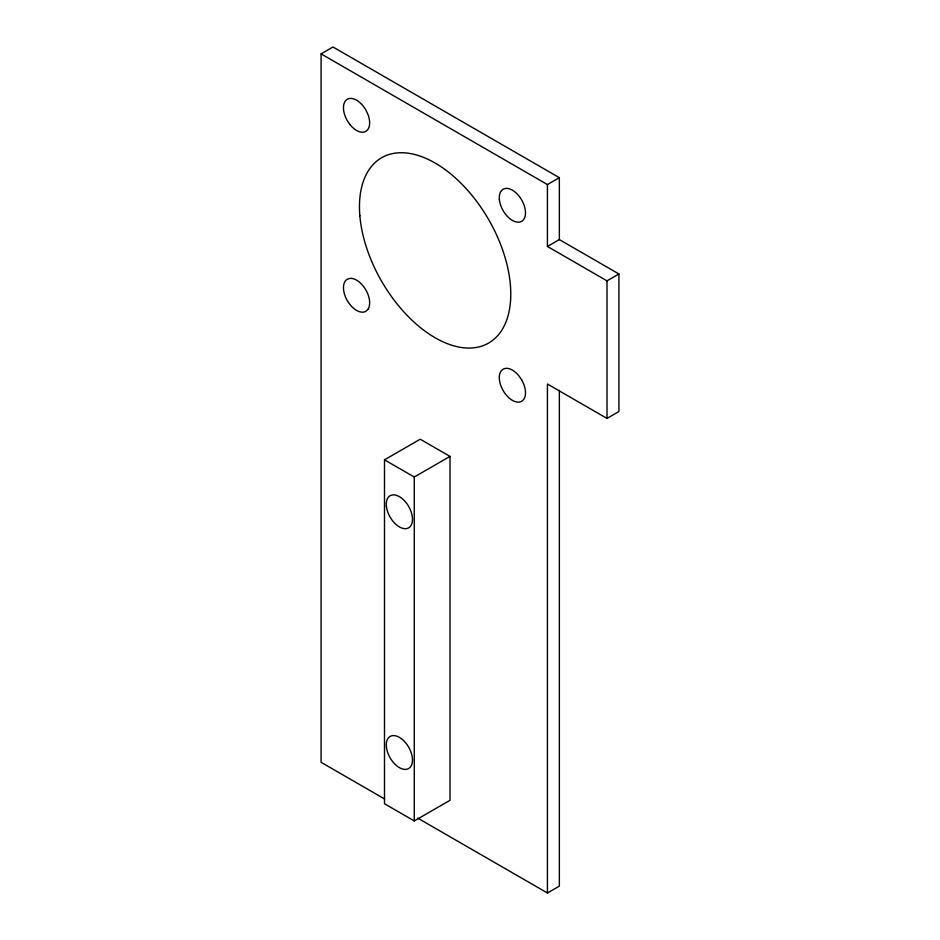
<?xml version="1.0" encoding="UTF-8"?>
<svg xmlns="http://www.w3.org/2000/svg" width="940" height="940" viewBox="0 0 940 940"><rect width="100%" height="100%" fill="white"/><g stroke="black" fill="none" stroke-linecap="round" stroke-linejoin="round"><path stroke-width="1.41" d="M384.672 799.024L321.081 762.317L321.081 53.874L332.995 47L559.347 177.684L559.347 239.583L618.92 273.975L618.92 411.532L607.005 418.418L547.433 384.025L547.433 893L559.347 886.126L559.347 390.347M321.081 53.874L547.433 184.557L559.347 177.684M547.433 184.557L547.433 246.456L559.347 239.583M547.433 246.456L607.005 280.849L618.92 273.975M384.495 459.836L420.227 439.203L450.013 456.394L450.013 800.304L414.27 820.937L384.495 803.735L384.495 459.836L414.27 477.027L450.013 456.394M417.724 818.117L547.433 893M607.005 280.849L607.005 418.418M414.27 477.027L414.27 820.937M367.904 309.377L365.825 311.316A18.53 10.704 60 0 1 347.295 300.612A18.53 10.704 60 0 1 347.295 279.215L350.009 278.381A18.53 10.704 60 0 1 365.825 289.908A18.53 10.704 60 0 1 367.904 309.377M350.009 124.632L347.295 120.661A18.53 10.704 60 0 1 347.295 99.264A18.53 10.704 60 0 1 365.825 109.968L367.904 114.304A18.53 10.704 60 0 1 365.825 131.365A18.53 10.704 60 0 1 350.009 124.632M521.665 379.889L518.951 375.918A18.53 10.704 60 0 0 503.135 369.185A18.53 10.704 60 0 0 501.044 386.246L503.135 390.582A18.53 10.704 60 0 0 521.665 401.286A18.53 10.704 60 0 0 521.665 379.889M359.856 215.754A106.984 61.77 60 0 0 479.365 346.801A106.984 61.77 60 0 0 466.146 188.635A106.984 61.77 60 0 0 359.856 215.754M499.399 199.762A18.53 10.704 60 0 0 520.372 221.899A18.53 10.704 60 0 0 517.411 194.204A18.53 10.704 60 0 0 499.399 199.762M386.399 506.378A18.53 10.704 60 0 0 407.455 528.351A18.53 10.704 60 0 0 404.294 500.574A18.53 10.704 60 0 0 386.399 506.378M386.422 747.253A18.53 10.704 60 0 0 407.537 769.049A18.53 10.704 60 0 0 404.188 741.19A18.53 10.704 60 0 0 386.422 747.253"/></g></svg>
